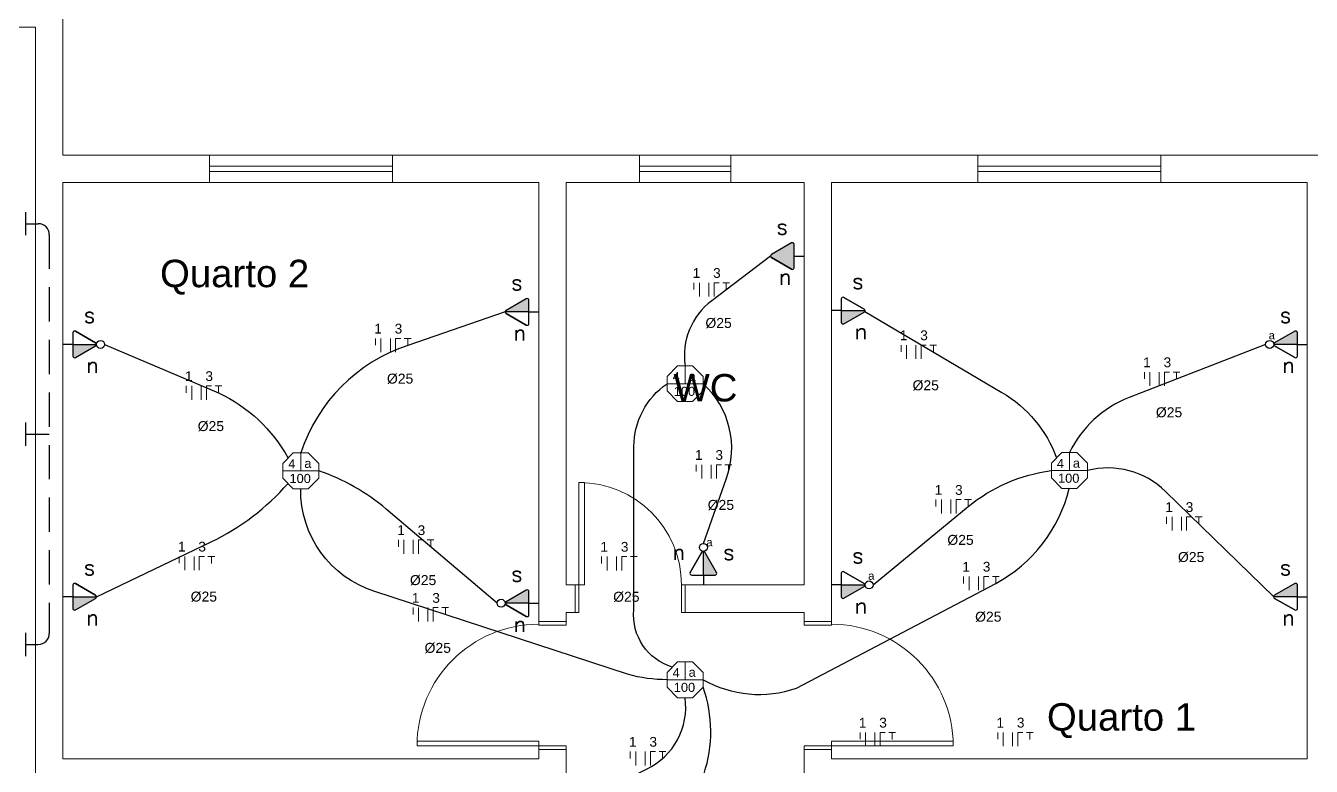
# Model space of a CAD drawing. Header units: millimetres. Extents: x 50 to 186, y -32 to 33.
# Drawn here: x 60.27 to 67.29, y 25.48 to 29.53 of the extents above; entities that cross this region are included whole.
import ezdxf

# ---------------------------------------------------------------- set-up
doc = ezdxf.new("R2010")
doc.units = ezdxf.units.MM
doc.linetypes.add('HIDDEN', pattern=[0.375, 0.25, -0.125])
doc.layers.get('0').update_dxf_attribs({"lineweight": 30})
for name, color, linetype in [('1 - Circuitos', 7, 'Continuous'), ('5 - Identificadores', 7, 'Continuous'), ('7 - Eletroduto', 6, 'Continuous'), ('Pontos de iluminação', 5, 'Continuous'), ('Pontos de Tomadas', 240, 'Continuous'), ('TEXTO', 7, 'Continuous')]:
    doc.layers.add(name, color=color, linetype=linetype)
doc.layers.add('4 - Edificação', color=7, linetype='Continuous', lineweight=20)
doc.layers.add('Portas', color=251, linetype='Continuous', lineweight=9)
doc.styles.add('Arial0', font='arial.ttf', dxfattribs={"height": 3.14658})
doc.styles.add('ROMANS', font='ROMANS.SHX')
doc.styles.add('SEACAD_Arial', font='arial.ttf')
doc.styles.get("Standard").update_dxf_attribs({"font": 'arial.ttf'})
doc.styles.add('TEXTO_NOMEQUADRO', font='arial.ttf')

# ---------------------------------------------------------------- blocks, each defined once
blk = doc.blocks.new('ponto de luz')
at = {"color": 5, "linetype": 'Continuous', "lineweight": 15, "true_color": 0x000005}
blk.add_lwpolyline([(63.6396, -13.7603), (63.5583, -13.7603), (63.5009, -13.8188), (63.5009, -13.8984), (63.5583, -13.9569), (63.6396, -13.9569), (63.698, -13.8984), (63.698, -13.8188)], close=True, dxfattribs=at)
for points in [[(63.5995, -13.8589), (63.5995, -13.7603), (63.5995, -13.7603)], [(63.698, -13.8589), (63.5009, -13.8589), (63.5009, -13.8589)]]:
    blk.add_lwpolyline(points, dxfattribs=at)
at = {"layer": '1 - Circuitos'}
blk.add_attdef('N', (63.5309, -13.8452), '', height=0.05, dxfattribs=at)
at = {"layer": '5 - Identificadores', "flags": 4}
for tag, p in [('R', (63.6187, -13.8426)), ('S', (63.5376, -13.9254))]:
    blk.add_attdef(tag, p, '', height=0.05, dxfattribs=at)

msp = doc.modelspace()

# ---------------------------------------------------------------- hatches: boundary and pattern name
at = {"layer": 'Pontos de Tomadas'}
h = msp.add_hatch(color=256, dxfattribs=at)
h.dxf.hatch_style = 1
h.paths.add_polyline_path([(64.4669, 28.3357, 0.577243), (64.4523, 28.3441), (64.3421, 28.2805, 0.577564), (64.3421, 28.2637), (64.4523, 28.2001, 0.577243), (64.4669, 28.2085)])
h = msp.add_hatch(color=256, dxfattribs=at)
h.dxf.hatch_style = 1
h.paths.add_polyline_path([(62.8924, 27.9757, 0.268035), (62.8875, 27.9672), (63.0172, 27.9672), (63.0172, 28.0308, 0.577243), (63.0026, 28.0392)])
h = msp.add_hatch(color=256, dxfattribs=at)
h.dxf.hatch_style = 1
h.paths.add_polyline_path([(64.8492, 27.9659, 0.268035), (64.8541, 27.9744), (64.7245, 27.9744), (64.7245, 27.9108, 0.577243), (64.7391, 27.9024)])
h = msp.add_hatch(color=256, dxfattribs=at)
h.dxf.hatch_style = 1
h.paths.add_polyline_path([(67.0924, 27.7978, 0.268035), (67.0875, 27.7894), (67.2172, 27.7894), (67.2172, 27.8529, 0.577243), (67.2026, 27.8614)])
h = msp.add_hatch(color=256, dxfattribs=at)
h.dxf.hatch_style = 1
h.paths.add_polyline_path([(60.6492, 27.7809, 0.268035), (60.6541, 27.7894), (60.5245, 27.7894), (60.5245, 27.7258, 0.577243), (60.5391, 27.7174)])
h = msp.add_hatch(color=256, dxfattribs=at)
h.dxf.hatch_style = 1
h.paths.add_polyline_path([(63.9793, 26.6528, 0.268035), (63.9708, 26.6577), (63.9708, 26.528), (64.0344, 26.528, 0.577243), (64.0428, 26.5426)])
h = msp.add_hatch(color=256, dxfattribs=at)
h.dxf.hatch_style = 1
h.paths.add_polyline_path([(62.8924, 26.3828, 0.268035), (62.8875, 26.3744), (63.0172, 26.3744), (63.0172, 26.4379, 0.577243), (63.0026, 26.4464)])
h = msp.add_hatch(color=256, dxfattribs=at)
h.dxf.hatch_style = 1
h.paths.add_polyline_path([(64.8492, 26.4659, 0.268035), (64.8541, 26.4744), (64.7245, 26.4744), (64.7245, 26.4108, 0.577243), (64.7391, 26.4024)])
h = msp.add_hatch(color=256, dxfattribs=at)
h.dxf.hatch_style = 1
h.paths.add_polyline_path([(67.0924, 26.4178, 0.268035), (67.0875, 26.4094), (67.2172, 26.4094), (67.2172, 26.4729, 0.577243), (67.2026, 26.4814)])
h = msp.add_hatch(color=256, dxfattribs=at)
h.dxf.hatch_style = 1
h.paths.add_polyline_path([(60.6492, 26.4009, 0.268035), (60.6541, 26.4094), (60.5245, 26.4094), (60.5245, 26.3458, 0.577243), (60.5391, 26.3374)])

# ---------------------------------------------------------------- linework, layer by layer
at = {"layer": '1 - Circuitos', "color": 7, "linetype": 'Continuous', "lineweight": 15, "true_color": 0x000007}
for points in [[(63.9188, 28.0889), (63.9188, 28.1267), (63.9188, 28.1267)], [(63.949, 28.0511), (63.949, 28.1267), (63.949, 28.1267)], [(64.0003, 28.0511), (64.0003, 28.1267), (64.0003, 28.1267)], [(64.0568, 28.1267), (64.0291, 28.1267), (64.0291, 28.0511)], [(64.0763, 28.1267), (64.1133, 28.1267), (64.0954, 28.1267), (64.0954, 28.0885)], [(62.1784, 27.7846), (62.1784, 27.8224), (62.1784, 27.8224)], [(62.2086, 27.7468), (62.2086, 27.8224), (62.2086, 27.8224)], [(62.2599, 27.7468), (62.2599, 27.8224), (62.2599, 27.8224)], [(62.3164, 27.8224), (62.2887, 27.8224), (62.2887, 27.7468)], [(62.3359, 27.8224), (62.3729, 27.8224), (62.355, 27.8224), (62.355, 27.7842)], [(65.0508, 27.7482), (65.0508, 27.786), (65.0508, 27.786)], [(65.0811, 27.7104), (65.0811, 27.786), (65.0811, 27.786)], [(65.1323, 27.7104), (65.1323, 27.786), (65.1323, 27.786)], [(65.1888, 27.786), (65.1611, 27.786), (65.1611, 27.7104)], [(65.2083, 27.786), (65.2453, 27.786), (65.2274, 27.786), (65.2274, 27.7478)], [(66.3806, 27.6004), (66.3806, 27.6382), (66.3806, 27.6382)], [(66.4108, 27.5626), (66.4108, 27.6382), (66.4108, 27.6382)], [(66.462, 27.5626), (66.462, 27.6382), (66.462, 27.6382)], [(66.5186, 27.6382), (66.4909, 27.6382), (66.4909, 27.5626)], [(66.538, 27.6382), (66.5751, 27.6382), (66.5571, 27.6382), (66.5571, 27.6)], [(61.1442, 27.525), (61.1442, 27.5628), (61.1442, 27.5628)], [(61.1744, 27.4872), (61.1744, 27.5628), (61.1744, 27.5628)], [(61.2257, 27.4872), (61.2257, 27.5628), (61.2257, 27.5628)], [(61.2822, 27.5628), (61.2545, 27.5628), (61.2545, 27.4872)], [(61.3017, 27.5628), (61.3387, 27.5628), (61.3208, 27.5628), (61.3208, 27.5246)], [(63.9313, 27.094), (63.9313, 27.1318), (63.9313, 27.1318)], [(63.9616, 27.0562), (63.9616, 27.1318), (63.9616, 27.1318)], [(64.0128, 27.0562), (64.0128, 27.1318), (64.0128, 27.1318)], [(64.0693, 27.1318), (64.0416, 27.1318), (64.0416, 27.0562)], [(64.0888, 27.1318), (64.1258, 27.1318), (64.1079, 27.1318), (64.1079, 27.0936)], [(65.241, 26.9028), (65.241, 26.9406), (65.241, 26.9406)], [(65.2712, 26.865), (65.2712, 26.9406), (65.2712, 26.9406)], [(65.3225, 26.865), (65.3225, 26.9406), (65.3225, 26.9406)], [(65.379, 26.9406), (65.3513, 26.9406), (65.3513, 26.865)], [(65.3985, 26.9406), (65.4355, 26.9406), (65.4176, 26.9406), (65.4176, 26.9024)], [(66.5014, 26.8092), (66.5014, 26.847), (66.5014, 26.847)], [(66.5317, 26.7714), (66.5317, 26.847), (66.5317, 26.847)], [(66.5829, 26.7714), (66.5829, 26.847), (66.5829, 26.847)], [(66.6394, 26.847), (66.6117, 26.847), (66.6117, 26.7714)], [(66.6589, 26.847), (66.6959, 26.847), (66.678, 26.847), (66.678, 26.8088)], [(62.304, 26.6829), (62.304, 26.7207), (62.304, 26.7207)], [(62.3342, 26.645), (62.3342, 26.7207), (62.3342, 26.7207)], [(62.3855, 26.645), (62.3855, 26.7207), (62.3855, 26.7207)], [(62.442, 26.7207), (62.4143, 26.7207), (62.4143, 26.645)], [(62.4614, 26.7207), (62.4985, 26.7207), (62.4805, 26.7207), (62.4805, 26.6825)], [(61.1056, 26.5928), (61.1056, 26.6306), (61.1056, 26.6306)], [(61.1359, 26.555), (61.1359, 26.6306), (61.1359, 26.6306)], [(61.1871, 26.555), (61.1871, 26.6306), (61.1871, 26.6306)], [(61.2436, 26.6306), (61.2159, 26.6306), (61.2159, 26.555)], [(61.2631, 26.6306), (61.3002, 26.6306), (61.2822, 26.6306), (61.2822, 26.5924)], [(63.4146, 26.5918), (63.4146, 26.6296), (63.4146, 26.6296)], [(63.4448, 26.554), (63.4448, 26.6296), (63.4448, 26.6296)], [(63.4961, 26.554), (63.4961, 26.6296), (63.4961, 26.6296)], [(63.5526, 26.6296), (63.5249, 26.6296), (63.5249, 26.554)], [(63.5721, 26.6296), (63.6091, 26.6296), (63.5912, 26.6296), (63.5912, 26.5914)], [(65.3927, 26.483), (65.3927, 26.5208), (65.3927, 26.5208)], [(65.4229, 26.4452), (65.4229, 26.5208), (65.4229, 26.5208)], [(65.4742, 26.4452), (65.4742, 26.5208), (65.4742, 26.5208)], [(65.5307, 26.5208), (65.503, 26.5208), (65.503, 26.4452)], [(65.5502, 26.5208), (65.5872, 26.5208), (65.5693, 26.5208), (65.5693, 26.4826)], [(62.3841, 26.3124), (62.3841, 26.3502), (62.3841, 26.3502)], [(62.4143, 26.2746), (62.4143, 26.3502), (62.4143, 26.3502)], [(62.4656, 26.2746), (62.4656, 26.3502), (62.4656, 26.3502)], [(62.5221, 26.3502), (62.4944, 26.3502), (62.4944, 26.2746)], [(62.5416, 26.3502), (62.5786, 26.3502), (62.5607, 26.3502), (62.5607, 26.312)], [(64.8268, 25.6304), (64.8268, 25.6682), (64.8268, 25.6682)], [(64.857, 25.5926), (64.857, 25.6682), (64.857, 25.6682)], [(64.9083, 25.5926), (64.9083, 25.6682), (64.9083, 25.6682)], [(64.9648, 25.6682), (64.9371, 25.6682), (64.9371, 25.5926)], [(64.9842, 25.6682), (65.0213, 25.6682), (65.0033, 25.6682), (65.0033, 25.63)], [(65.579, 25.6304), (65.579, 25.6682), (65.579, 25.6682)], [(65.6092, 25.5926), (65.6092, 25.6682), (65.6092, 25.6682)], [(65.6604, 25.5926), (65.6604, 25.6682), (65.6604, 25.6682)], [(65.7169, 25.6682), (65.6893, 25.6682), (65.6893, 25.5926)], [(65.7364, 25.6682), (65.7735, 25.6682), (65.7555, 25.6682), (65.7555, 25.63)], [(63.5708, 25.5257), (63.5708, 25.5635), (63.5708, 25.5635)], [(63.601, 25.4879), (63.601, 25.5635), (63.601, 25.5635)], [(63.6522, 25.4879), (63.6522, 25.5635), (63.6522, 25.5635)], [(63.7088, 25.5635), (63.6811, 25.5635), (63.6811, 25.4879)], [(63.7282, 25.5635), (63.7653, 25.5635), (63.7473, 25.5635), (63.7473, 25.5253)]]:
    msp.add_lwpolyline(points, dxfattribs=at)
at = {"layer": '4 - Edificação'}
for p, q in [((60.4708, 28.8244), (60.4708, 29.6744)), ((57.2708, 29.5244), (60.3208, 29.5244)), ((60.3208, 29.5244), (60.3208, 25.3744)), ((60.4708, 28.8244), (80.4208, 28.8244)), ((60.3208, 28.6744), (60.3208, 28.6744)), ((60.4708, 25.5244), (60.4708, 28.6744)), ((60.4708, 28.6744), (63.0708, 28.6744)), ((63.0708, 28.6744), (63.0708, 26.2744)), ((63.2208, 26.4744), (63.2208, 28.6744)), ((63.2208, 28.6744), (64.5208, 28.6744)), ((64.5208, 28.6744), (64.5208, 26.4744)), ((64.6708, 26.2744), (64.6708, 28.6744)), ((64.6708, 28.6744), (67.2708, 28.6744)), ((67.2708, 28.6744), (67.2708, 25.5244)), ((60.3208, 27.5244), (60.3208, 27.5244)), ((63.2708, 26.4744), (63.2208, 26.4744)), ((63.2708, 26.3244), (63.2708, 26.4744)), ((63.2708, 26.3244), (63.2708, 26.4744)), ((64.5208, 26.4744), (63.8708, 26.4744)), ((63.8708, 26.4744), (63.8708, 26.3244)), ((63.8708, 26.4744), (63.8708, 26.3244)), ((60.3208, 26.3744), (60.3208, 26.3744)), ((63.2208, 26.2744), (63.2208, 26.3244)), ((63.2208, 26.3244), (63.2708, 26.3244)), ((63.8708, 26.3244), (64.5208, 26.3244)), ((64.5208, 26.2744), (64.5208, 26.3244)), ((63.0708, 26.2744), (63.2208, 26.2744)), ((64.6708, 26.2744), (64.5208, 26.2744)), ((63.2208, 25.5744), (63.0708, 25.5744)), ((63.0708, 25.5744), (63.0708, 25.5244)), ((63.2208, 25.3744), (63.2208, 25.5744)), ((64.6708, 25.5744), (64.5208, 25.5744)), ((64.5208, 25.5744), (64.5208, 25.3744)), ((64.6708, 25.5244), (64.6708, 25.5744)), ((63.0708, 25.5244), (60.4708, 25.5244)), ((67.2708, 25.5244), (64.6708, 25.5244))]:
    msp.add_line(p, q, dxfattribs=at)
at = {"layer": '7 - Eletroduto'}
for p, q in [((60.3208, 28.4494), (60.3358, 28.4494)), ((60.3208, 27.2994), (60.3958, 27.2994)), ((60.3208, 26.1494), (60.3358, 26.1494))]:
    msp.add_line(p, q, dxfattribs=at)
at = {"layer": '7 - Eletroduto', "linetype": 'HIDDEN', "ltscale": 0.75}
msp.add_line((60.3958, 28.3894), (60.3958, 26.2094), dxfattribs=at)
at = {"layer": '7 - Eletroduto'}
for points in [[(64.3373, 28.2715), (64.0161, 28.0285, 0.273577), (63.8708, 27.673, 0.335649)], [(62.8875, 27.9672), (62.355, 27.7842, 0.238054), (61.7707, 27.1965, 0.828936)], [(64.8523, 27.9687), (65.6025, 27.5269, -0.173566), (65.9009, 27.1687, 0.698711)], [(60.6981, 27.7894), (61.3208, 27.5246, -0.160479), (61.7008, 27.1673, -2.085191)], [(67.0435, 27.7893), (66.2968, 27.4987, 0.189289), (65.9708, 27.198, 1.59611)], [(63.801, 26.0252, -0.36034), (63.5912, 26.3386), (63.5912, 27.2309, -0.247433), (63.7722, 27.5744, 0.527139)], [(63.9708, 26.7017), (64.0944, 27.0527, 0.308281), (63.9694, 27.5747, -6.871044)], [(62.8435, 26.3744), (62.2369, 26.8892, 0.093711), (61.8693, 27.0982, -6.005537)], [(64.8981, 26.4744), (65.4176, 26.9024, -0.141118), (65.8722, 27.0994, -2.980855)], [(67.0875, 26.4094), (66.4962, 26.986, 0.262409), (66.0694, 27.0994, -3.672156)], [(60.6541, 26.4094), (61.2814, 26.7107, 0.101204), (61.7008, 27.0291, 22.156645)], [(63.7724, 25.9561, -0.070738), (63.5568, 25.986), (62.1749, 26.4383, -0.329895), (61.7702, 26.9999, -312.173872)], [(63.9695, 25.9561, 0.214701), (64.4803, 25.9101), (65.5693, 26.4826, 0.210676), (65.9703, 27.0014, -0.782558)], [(62.6376, 24.3444), (63.6908, 25.0654, 0.339125), (63.9695, 25.9163, 9.011716)], [(63.1208, 25.3104, 0.343618), (63.269, 25.2724), (63.6598, 25.4676, 0.328108), (63.8704, 25.8578, -2.07484)]]:
    msp.add_lwpolyline(points, format="xyb", dxfattribs=at)
for centre, start, end in [((60.3358, 28.3894), 0, 90), ((60.3358, 26.2094), 270, 0)]:
    msp.add_arc(centre, 0.06, start, end, dxfattribs=at)
at = {"layer": 'Pontos de Tomadas'}
for p, q in [((60.2672, 28.3858), (60.2672, 28.5129)), ((60.2672, 28.4494), (60.3208, 28.4494)), ((64.4523, 28.3441), (64.3421, 28.2805)), ((64.4669, 28.2085), (64.4669, 28.3357)), ((64.4523, 28.2001), (64.3421, 28.2637)), ((64.3421, 28.2637), (64.4523, 28.2001)), ((64.3421, 28.2637), (64.4523, 28.2001)), ((64.4669, 28.2721), (64.5206, 28.2721)), ((63.0026, 28.0392), (62.8924, 27.9757)), ((64.7245, 28.0379), (64.7245, 27.9108)), ((64.7391, 28.0464), (64.8492, 27.9828)), ((64.8492, 27.9828), (64.7391, 28.0464)), ((64.8492, 27.9828), (64.7391, 28.0464)), ((63.0172, 27.9672), (62.8875, 27.9672)), ((63.0172, 27.9037), (63.0172, 28.0308)), ((63.0172, 27.9672), (63.0708, 27.9672)), ((64.7245, 27.9744), (64.6708, 27.9744)), ((64.7245, 27.9744), (64.8541, 27.9744)), ((64.7391, 27.9024), (64.8492, 27.9659)), ((63.0026, 27.8952), (62.8924, 27.9588)), ((62.8924, 27.9588), (63.0026, 27.8952)), ((62.8924, 27.9588), (63.0026, 27.8952)), ((60.5245, 27.8529), (60.5245, 27.7258)), ((60.5391, 27.8614), (60.6492, 27.7978)), ((60.6492, 27.7978), (60.5391, 27.8614)), ((60.6492, 27.7978), (60.5391, 27.8614)), ((67.2026, 27.8614), (67.0924, 27.7978)), ((67.2172, 27.7258), (67.2172, 27.8529)), ((60.5245, 27.7894), (60.4708, 27.7894)), ((60.5245, 27.7894), (60.6541, 27.7894)), ((60.5391, 27.7174), (60.6492, 27.7809)), ((67.2172, 27.7894), (67.0875, 27.7894)), ((67.2026, 27.7174), (67.0924, 27.7809)), ((67.0924, 27.7809), (67.2026, 27.7174)), ((67.0924, 27.7809), (67.2026, 27.7174)), ((67.2172, 27.7894), (67.2708, 27.7894)), ((60.2672, 27.2358), (60.2672, 27.3629)), ((60.2672, 27.2994), (60.3208, 27.2994)), ((63.8988, 26.5426), (63.9624, 26.6528)), ((63.9624, 26.6528), (63.8988, 26.5426)), ((63.9624, 26.6528), (63.8988, 26.5426)), ((63.9708, 26.528), (63.9708, 26.6577)), ((64.0428, 26.5426), (63.9793, 26.6528)), ((63.9073, 26.528), (64.0344, 26.528)), ((63.9708, 26.528), (63.9708, 26.4744)), ((64.7245, 26.5379), (64.7245, 26.4108)), ((64.7391, 26.5464), (64.8492, 26.4828)), ((64.8492, 26.4828), (64.7391, 26.5464)), ((64.8492, 26.4828), (64.7391, 26.5464)), ((60.5245, 26.4729), (60.5245, 26.3458)), ((60.5391, 26.4814), (60.6492, 26.4178)), ((60.6492, 26.4178), (60.5391, 26.4814)), ((60.6492, 26.4178), (60.5391, 26.4814)), ((63.0026, 26.4464), (62.8924, 26.3828)), ((63.0172, 26.3108), (63.0172, 26.4379)), ((64.7245, 26.4744), (64.6708, 26.4744)), ((64.7245, 26.4744), (64.8541, 26.4744)), ((64.7391, 26.4024), (64.8492, 26.4659)), ((67.2026, 26.4814), (67.0924, 26.4178)), ((67.2172, 26.3458), (67.2172, 26.4729)), ((60.5245, 26.4094), (60.4708, 26.4094)), ((60.5245, 26.4094), (60.6541, 26.4094)), ((60.5391, 26.3374), (60.6492, 26.4009)), ((63.0172, 26.3744), (62.8875, 26.3744)), ((63.0026, 26.3024), (62.8924, 26.3659)), ((62.8924, 26.3659), (63.0026, 26.3024)), ((62.8924, 26.3659), (63.0026, 26.3024)), ((63.0172, 26.3744), (63.0708, 26.3744)), ((67.2172, 26.4094), (67.0875, 26.4094)), ((67.2026, 26.3374), (67.0924, 26.4009)), ((67.0924, 26.4009), (67.2026, 26.3374)), ((67.0924, 26.4009), (67.2026, 26.3374)), ((67.2172, 26.4094), (67.2708, 26.4094)), ((60.2672, 26.0858), (60.2672, 26.2129)), ((60.2672, 26.1494), (60.3208, 26.1494))]:
    msp.add_line(p, q, dxfattribs=at)
for centre in [(60.6761, 27.7894), (67.0655, 27.7893), (63.9708, 26.6797), (64.8761, 26.4744), (62.8655, 26.3744)]:
    msp.add_circle(centre, 0.022, dxfattribs=at)
for centre, start, end in [((64.4572, 28.3357), 0, 119.98164), ((64.347, 28.2721), 119.98164, 240.01836), ((64.4572, 28.2085), 240.01836, 0), ((63.0075, 28.0308), 0, 119.98164), ((64.7342, 28.0379), 60.01836, 180), ((62.8973, 27.9672), 119.98164, 240.01836), ((64.8444, 27.9744), 299.98164, 60.01836), ((63.0075, 27.9037), 240.01836, 0), ((64.7342, 27.9108), 180, 299.98164), ((60.5342, 27.8529), 60.01836, 180), ((67.2075, 27.8529), 0, 119.98164), ((60.6444, 27.7894), 299.98164, 60.01836), ((67.0973, 27.7894), 119.98164, 240.01836), ((60.5342, 27.7258), 180, 299.98164), ((67.2075, 27.7258), 240.01836, 0), ((63.9708, 26.6479), 29.98164, 150.01836), ((63.9073, 26.5378), 150.01836, 270), ((64.0344, 26.5378), 270, 29.98164), ((64.7342, 26.5379), 60.01836, 180), ((60.5342, 26.4729), 60.01836, 180), ((60.6444, 26.4094), 299.98164, 60.01836), ((63.0075, 26.4379), 0, 119.98164), ((64.8444, 26.4744), 299.98164, 60.01836), ((67.0973, 26.4094), 119.98164, 240.01836), ((67.2075, 26.4729), 0, 119.98164), ((62.8973, 26.3744), 119.98164, 240.01836), ((64.7342, 26.4108), 180, 299.98164), ((60.5342, 26.3458), 180, 299.98164), ((63.0075, 26.3108), 240.01836, 0), ((67.2075, 26.3458), 240.01836, 0)]:
    msp.add_arc(centre, 0.00975, start, end, dxfattribs=at)
at = {"layer": 'Portas'}
for p, q in [((61.2708, 28.7644), (62.2708, 28.7644)), ((63.6208, 28.7644), (64.1208, 28.7644)), ((65.4708, 28.7644), (66.4708, 28.7644)), ((61.2708, 28.7344), (62.2708, 28.7344)), ((63.6208, 28.7344), (64.1208, 28.7344)), ((65.4708, 28.7344), (66.4708, 28.7344))]:
    msp.add_line(p, q, dxfattribs=at)
for points in [[(61.2708, 28.6744), (62.2708, 28.6744), (62.2708, 28.8244), (61.2708, 28.8244)], [(63.6208, 28.6744), (64.1208, 28.6744), (64.1208, 28.8244), (63.6208, 28.8244)], [(65.4708, 28.6744), (66.4708, 28.6744), (66.4708, 28.8244), (65.4708, 28.8244)], [(63.2908, 26.4744), (63.3208, 26.4744), (63.3208, 27.0344), (63.2908, 27.0344)], [(63.2708, 26.4744), (63.2708, 26.3244), (63.2908, 26.3244), (63.2908, 26.4744)], [(63.8508, 26.4744), (63.8508, 26.3244), (63.8708, 26.3244), (63.8708, 26.4744)], [(63.0708, 26.2544), (63.2208, 26.2544), (63.2208, 26.2744), (63.0708, 26.2744)], [(64.6708, 26.2544), (64.5208, 26.2544), (64.5208, 26.2744), (64.6708, 26.2744)], [(63.0708, 25.5944), (63.0708, 25.6206), (62.4058, 25.6206), (62.4058, 25.5944)], [(63.0708, 25.5744), (63.2208, 25.5744), (63.2208, 25.5944), (63.0708, 25.5944)], [(64.6708, 25.5744), (64.5208, 25.5744), (64.5208, 25.5944), (64.6708, 25.5944)], [(64.6708, 25.5944), (64.6708, 25.6206), (65.3358, 25.6206), (65.3358, 25.5944)]]:
    msp.add_lwpolyline(points, close=True, dxfattribs=at)
for centre, radius, start, end in [((63.2908, 26.4744), 0.56, 0, 90), ((63.0708, 25.5944), 0.665, 90, 180), ((64.6708, 25.5944), 0.665, 360, 90)]:
    msp.add_arc(centre, radius, start, end, dxfattribs=at)

# ---------------------------------------------------------------- block references
at = {"layer": 'Pontos de iluminação', "color": 2}
ref = msp.add_blockref('ponto de luz', (0.2714, 41.4333), dxfattribs=at)
ref.add_attrib('S', '100', (63.809, 27.5079), dxfattribs={"layer": '5 - Identificadores', "height": 0.05})
ref.add_attrib('R', 'a', (63.89, 27.5906), dxfattribs={"layer": '5 - Identificadores', "height": 0.05})
ref.add_attrib('N', '4', (63.8023, 27.5881), dxfattribs={"layer": '1 - Circuitos', "height": 0.05})
ref = msp.add_blockref('ponto de luz', (-1.8287, 40.9568), dxfattribs=at)
ref.add_attrib('S', '100', (61.7089, 27.0315), dxfattribs={"layer": '5 - Identificadores', "height": 0.05})
ref.add_attrib('R', 'a', (61.7899, 27.1142), dxfattribs={"layer": '5 - Identificadores', "height": 0.05})
ref.add_attrib('N', '4', (61.7022, 27.1116), dxfattribs={"layer": '1 - Circuitos', "height": 0.05})
ref = msp.add_blockref('ponto de luz', (2.3714, 40.9583), dxfattribs=at)
ref.add_attrib('S', '100', (65.909, 27.0329), dxfattribs={"layer": '5 - Identificadores', "height": 0.05})
ref.add_attrib('R', 'a', (65.99, 27.1156), dxfattribs={"layer": '5 - Identificadores', "height": 0.05})
ref.add_attrib('N', '4', (65.9023, 27.1131), dxfattribs={"layer": '1 - Circuitos', "height": 0.05})
ref = msp.add_blockref('ponto de luz', (0.2715, 39.8147), dxfattribs=at)
ref.add_attrib('S', '100', (63.8091, 25.8894), dxfattribs={"layer": '5 - Identificadores', "height": 0.05})
ref.add_attrib('R', 'a', (63.8901, 25.9721), dxfattribs={"layer": '5 - Identificadores', "height": 0.05})
ref.add_attrib('N', '4', (63.8024, 25.9696), dxfattribs={"layer": '1 - Circuitos', "height": 0.05})

# ---------------------------------------------------------------- texts
at = {"layer": '1 - Circuitos', "color": 7, "true_color": 0x000007, "style": 'Arial0'}
for s, p in [('1', (63.9122, 28.1531)), ('3', (64.0239, 28.1531)), ('1', (62.1718, 27.8488)), ('3', (62.2835, 27.8488)), ('1', (65.0442, 27.8124)), ('3', (65.1559, 27.8124)), ('1', (66.374, 27.6647)), ('3', (66.4856, 27.6647)), ('1', (61.1376, 27.5892)), ('3', (61.2493, 27.5892)), ('1', (63.9247, 27.1583)), ('3', (64.0364, 27.1583)), ('1', (65.2344, 26.967)), ('3', (65.3461, 26.967)), ('1', (66.4948, 26.8734)), ('3', (66.6065, 26.8734)), ('1', (62.2974, 26.7471)), ('3', (62.409, 26.7471)), ('1', (61.099, 26.6571)), ('3', (61.2107, 26.6571)), ('1', (63.408, 26.6561)), ('3', (63.5197, 26.6561)), ('1', (65.3861, 26.5472)), ('3', (65.4978, 26.5472)), ('1', (62.3775, 26.3767)), ('3', (62.4892, 26.3767)), ('1', (64.8202, 25.6946)), ('3', (64.9318, 25.6946)), ('1', (65.5724, 25.6946)), ('3', (65.684, 25.6946)), ('3', (63.6758, 25.5899)), ('1', (63.5642, 25.5899))]:
    msp.add_text(s, height=0.0534, dxfattribs=at).set_placement(p)
at = {"layer": '1 - Circuitos', "color": 1, "true_color": 0x000001, "style": 'Arial0'}
for p in [(63.9819, 27.8795), (62.2415, 27.5752), (65.1139, 27.5388), (66.4437, 27.3911), (61.2073, 27.3156), (63.9944, 26.8847), (65.3041, 26.6934), (66.5645, 26.5998), (62.3671, 26.4735), (61.1688, 26.3835), (63.4777, 26.3824), (65.4558, 26.2736), (62.4472, 26.1031)]:
    msp.add_text('Ø25', height=0.05451, dxfattribs=at).set_placement(p)
at = {"layer": '5 - Identificadores'}
for s, height, style, p in [('s', 0.0858, 'ROMANS', (64.3698, 28.3904)), ('s', 0.0858, 'ROMANS', (62.9201, 28.0856)), ('n', 0.0858, 'ROMANS', (64.3829, 28.1158)), ('s', 0.0858, 'ROMANS', (64.7842, 28.0927)), ('s', 0.0858, 'ROMANS', (60.5842, 27.9077)), ('s', 0.0858, 'ROMANS', (67.1201, 27.9077)), ('n', 0.0858, 'ROMANS', (62.9332, 27.8109)), ('n', 0.0858, 'ROMANS', (64.7973, 27.8181)), ('a', 0.044, 'SEACAD_Arial', (67.06, 27.8176)), ('n', 0.0858, 'ROMANS', (60.5973, 27.6331)), ('n', 0.0858, 'ROMANS', (67.1332, 27.6331)), ('a', 0.044, 'SEACAD_Arial', (63.9872, 26.6859)), ('n', 0.0858, 'ROMANS', (63.801, 26.6111)), ('s', 0.0858, 'ROMANS', (64.079, 26.6111)), ('s', 0.0858, 'ROMANS', (64.7842, 26.5927)), ('s', 0.0858, 'ROMANS', (60.5842, 26.5277)), ('s', 0.0858, 'ROMANS', (67.1201, 26.5277)), ('s', 0.0858, 'ROMANS', (62.9201, 26.4927)), ('a', 0.044, 'SEACAD_Arial', (64.8712, 26.5026)), ('n', 0.0858, 'ROMANS', (64.7973, 26.3181)), ('n', 0.0858, 'ROMANS', (60.5973, 26.2531)), ('n', 0.0858, 'ROMANS', (67.1332, 26.2531)), ('n', 0.0858, 'ROMANS', (62.9332, 26.2181))]:
    msp.add_text(s, height=height, dxfattribs=dict(at, style=style)).set_placement(p)
at = {"layer": 'TEXTO', "char_height": 0.15, "attachment_point": 1, "style": 'TEXTO_NOMEQUADRO'}
for s, insert, width in [('{\\C252;Quarto 2}', (61.0012, 28.2523), 0.901466), ('{\\C252;WC}', (63.8078, 27.6275), 0.416387), ('{\\C252;Quarto 1}', (65.8483, 25.8278), 0.812649)]:
    msp.add_mtext(s, dxfattribs=dict(at, insert=insert, width=width))

doc.saveas('drawing.dxf')
